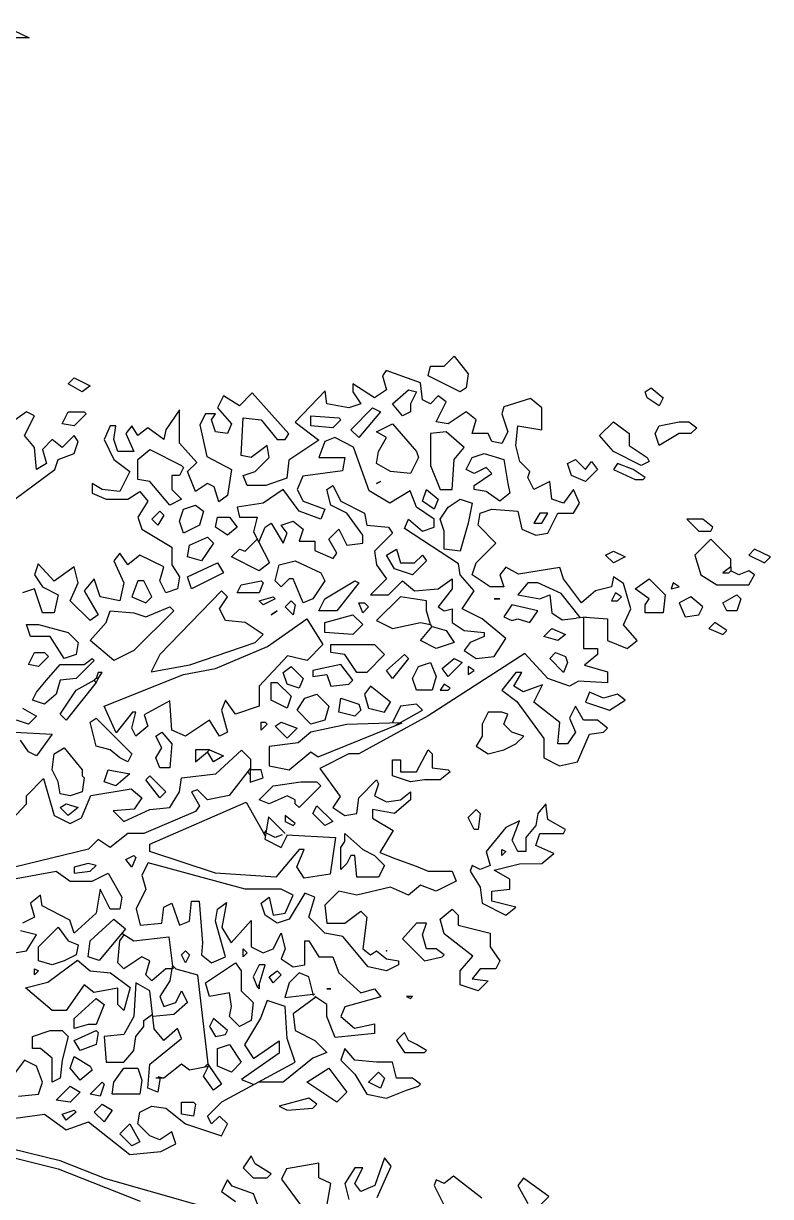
# Model space of a CAD drawing. Header units: metres. Extents: x -3.8 to 7.9, y -0.6 to 14.
# Drawn here: x 6.339 to 7.86, y 9.556 to 11.944 of the extents above; entities that cross this region are included whole.
import ezdxf

# ---------------------------------------------------------------- set-up
doc = ezdxf.new("R2010")
doc.units = ezdxf.units.M
doc.layers.add('ceco.net 88 green shadow', color=102, linetype='Continuous')
doc.layers.add('ceco.net 88 pair trees', color=7, linetype='Continuous')

msp = doc.modelspace()

# ---------------------------------------------------------------- linework, layer by layer
at = {"layer": 'ceco.net 88 green shadow', "linetype": 'Continuous'}
for p, q in [((7.1954, 11.2471), (7.2157, 11.2673)), ((7.2157, 11.2673), (7.244, 11.2309)), ((7.163, 11.2268), (7.1671, 11.2471)), ((7.1954, 11.2106), (7.163, 11.2268)), ((7.1671, 11.2471), (7.1792, 11.2471)), ((7.1792, 11.2471), (7.1954, 11.2471)), ((7.244, 11.2309), (7.24, 11.2025)), ((6.43, 11.2106), (6.4421, 11.2228)), ((6.4583, 11.1944), (6.43, 11.2106)), ((6.4421, 11.2228), (6.4745, 11.2066)), ((6.4745, 11.2066), (6.4583, 11.1944)), ((7.2278, 11.1944), (7.1954, 11.2106)), ((7.24, 11.2025), (7.2278, 11.1944)), ((7.6045, 11.1944), (7.6166, 11.2025)), ((7.6166, 11.2025), (7.6409, 11.1823)), ((7.0901, 11.1701), (7.1225, 11.1985)), ((7.1225, 11.1985), (7.1387, 11.1944)), ((7.1387, 11.1944), (7.1266, 11.1701)), ((7.6085, 11.1823), (7.6045, 11.1944)), ((7.6328, 11.1661), (7.6085, 11.1823)), ((7.6409, 11.1823), (7.6328, 11.1661)), ((6.4178, 11.1296), (6.43, 11.1539)), ((6.43, 11.1539), (6.4624, 11.1539)), ((6.4624, 11.1539), (6.4664, 11.1499)), ((7.0051, 11.1175), (7.0496, 11.162)), ((7.0658, 11.1539), (7.0213, 11.1013)), ((7.0496, 11.162), (7.0658, 11.1539)), ((7.1104, 11.1458), (7.0901, 11.1701)), ((7.1266, 11.1539), (7.1104, 11.1458)), ((7.1266, 11.1701), (7.1266, 11.1539)), ((6.4421, 11.1256), (6.4178, 11.1296)), ((6.4664, 11.1499), (6.4421, 11.1256)), ((6.9241, 11.1256), (6.9241, 11.1458)), ((6.9241, 11.1458), (6.9808, 11.1418)), ((6.9848, 11.1377), (6.9686, 11.1215)), ((6.9808, 11.1418), (6.9848, 11.1377)), ((7.0577, 11.1134), (7.0901, 11.1296)), ((7.0901, 11.1296), (7.1387, 11.0729)), ((7.5113, 11.1053), (7.5397, 11.1337)), ((7.5397, 11.1337), (7.5721, 11.1094)), ((7.6328, 11.1256), (7.6733, 11.1337)), ((7.6733, 11.1337), (7.6936, 11.1337)), ((7.6936, 11.1337), (7.7098, 11.1215)), ((6.9686, 11.1215), (6.9241, 11.1256)), ((7.0213, 11.1013), (7.0051, 11.1175)), ((7.078, 11.1013), (7.0577, 11.1134)), ((7.1995, 11.1134), (7.1671, 11.1094)), ((7.1671, 11.1094), (7.1671, 11.0891)), ((7.2359, 11.081), (7.1995, 11.1134)), ((7.5397, 11.0729), (7.5113, 11.1053)), ((7.5721, 11.1094), (7.5721, 11.0851)), ((7.6247, 11.1094), (7.6328, 11.1256)), ((7.6328, 11.0851), (7.6247, 11.1094)), ((7.6733, 11.1094), (7.6328, 11.0851)), ((7.6976, 11.1094), (7.6733, 11.1094)), ((7.7098, 11.1215), (7.6976, 11.1094)), ((7.0618, 11.0729), (7.078, 11.1013)), ((7.1671, 11.0891), (7.1671, 11.0729)), ((7.5721, 11.0851), (7.6085, 11.0608)), ((6.5717, 11.0567), (6.596, 11.077)), ((6.596, 11.077), (6.6608, 11.0446)), ((7.0577, 11.0486), (7.0618, 11.0729)), ((7.1428, 11.0608), (7.1266, 11.0284)), ((7.1387, 11.0729), (7.1428, 11.0608)), ((7.1671, 11.0729), (7.1671, 11.0446)), ((7.2157, 11.0567), (7.2359, 11.081)), ((7.24, 11.0365), (7.2521, 11.0608)), ((7.2521, 11.0608), (7.2764, 11.0689)), ((7.2764, 11.0689), (7.3169, 11.0567)), ((7.5964, 11.0446), (7.5397, 11.0729)), ((7.6085, 11.0608), (7.6126, 11.0527)), ((6.5717, 11.0162), (6.5717, 11.0567)), ((6.6649, 11.0405), (6.6568, 11.0243)), ((6.6608, 11.0446), (6.6649, 11.0405)), ((7.0861, 11.0324), (7.0577, 11.0486)), ((7.1671, 11.0446), (7.1873, 10.996)), ((7.2116, 10.996), (7.2157, 11.0567)), ((7.2562, 11.0284), (7.24, 11.0365)), ((7.2805, 11.0405), (7.2562, 11.0284)), ((7.2926, 11.0284), (7.2805, 11.0405)), ((7.3169, 11.0567), (7.325, 11.0081)), ((7.4465, 11.0486), (7.4627, 11.0567)), ((7.4546, 11.0243), (7.4465, 11.0486)), ((7.4627, 11.0567), (7.483, 11.0365)), ((7.483, 11.0365), (7.4951, 11.0527)), ((7.5073, 11.0365), (7.483, 11.0122)), ((7.4951, 11.0527), (7.5073, 11.0365)), ((7.5478, 11.0486), (7.5397, 11.0365)), ((7.5397, 11.0365), (7.5842, 11.0162)), ((7.5802, 11.0365), (7.5478, 11.0486)), ((7.6045, 11.0203), (7.5802, 11.0365)), ((7.6126, 11.0527), (7.5964, 11.0446)), ((6.596, 11.0122), (6.5717, 11.0162)), ((6.6365, 10.9636), (6.596, 11.0122)), ((6.6568, 11.0243), (6.6406, 11.0243)), ((6.6406, 11.0243), (6.6406, 10.996)), ((7.0658, 11.0122), (7.0577, 11.0081)), ((7.0577, 11.0081), (7.0658, 11.0122)), ((7.1266, 11.0284), (7.0861, 11.0324)), ((7.2562, 11.0041), (7.2926, 11.0284)), ((7.483, 11.0122), (7.4546, 11.0243)), ((7.5842, 11.0162), (7.6004, 11.0162)), ((7.6004, 11.0162), (7.6045, 11.0203)), ((6.6406, 10.996), (6.6608, 10.9757)), ((7.1509, 10.9717), (7.159, 10.996)), ((7.159, 10.996), (7.1833, 10.9757)), ((7.1873, 10.996), (7.2116, 10.996)), ((7.2562, 10.996), (7.2562, 11.0041)), ((7.2805, 10.9919), (7.2562, 10.996)), ((7.3088, 10.9717), (7.2805, 10.9919)), ((7.3291, 10.9879), (7.3088, 10.9717)), ((7.325, 11.0081), (7.3291, 10.9879)), ((6.6608, 10.9757), (6.6365, 10.9636)), ((6.6649, 10.9555), (6.6892, 10.9636)), ((6.6892, 10.9636), (6.7054, 10.9514)), ((7.1752, 10.9555), (7.1509, 10.9717)), ((7.1833, 10.9757), (7.1752, 10.9555)), ((7.2035, 10.9595), (7.2278, 10.9757)), ((7.2278, 10.9757), (7.2521, 10.9676)), ((7.2521, 10.9676), (7.244, 10.9271)), ((6.6001, 10.9352), (6.6163, 10.9514)), ((6.6244, 10.9433), (6.6122, 10.9231)), ((6.6163, 10.9514), (6.6244, 10.9433)), ((6.6568, 10.9312), (6.6649, 10.9555)), ((6.7054, 10.9514), (6.6973, 10.9231)), ((6.7297, 10.919), (6.7337, 10.9393)), ((6.7337, 10.9393), (6.758, 10.9393)), ((6.758, 10.9393), (6.7742, 10.919)), ((7.1873, 10.9352), (7.2035, 10.9595)), ((7.3898, 10.9474), (7.3777, 10.9271)), ((7.406, 10.9474), (7.3898, 10.9474)), ((7.3939, 10.9271), (7.406, 10.9474)), ((6.6122, 10.9231), (6.6001, 10.9352)), ((6.6649, 10.9069), (6.6568, 10.9312)), ((6.6973, 10.9231), (6.6649, 10.9069)), ((6.754, 10.9028), (6.7297, 10.919)), ((6.7742, 10.919), (6.754, 10.9028)), ((7.1954, 10.9109), (7.1873, 10.9352)), ((7.244, 10.9271), (7.2278, 10.8704)), ((7.3777, 10.9271), (7.3939, 10.9271)), ((7.7219, 10.9352), (7.6895, 10.9352)), ((7.6895, 10.9352), (7.7138, 10.9109)), ((7.7422, 10.919), (7.7219, 10.9352)), ((7.7381, 10.9109), (7.7422, 10.919)), ((6.677, 10.8826), (6.7135, 10.8988)), ((6.7135, 10.8988), (6.7256, 10.8866)), ((7.1954, 10.8745), (7.1954, 10.9109)), ((7.7381, 10.8947), (7.7057, 10.8623)), ((7.7138, 10.9109), (7.7381, 10.9109)), ((7.7786, 10.8542), (7.7381, 10.8947)), ((6.673, 10.8583), (6.677, 10.8826)), ((6.7256, 10.8866), (6.7013, 10.8502)), ((7.078, 10.8623), (7.0982, 10.8745)), ((7.0982, 10.8745), (7.1063, 10.8461)), ((7.2278, 10.8704), (7.1954, 10.8745)), ((7.5235, 10.8623), (7.5397, 10.8704)), ((7.5397, 10.8704), (7.564, 10.8583)), ((7.8272, 10.8745), (7.8151, 10.8623)), ((7.8596, 10.8583), (7.8272, 10.8745)), ((6.7013, 10.8502), (6.673, 10.8583)), ((6.673, 10.8178), (6.7337, 10.8461)), ((6.7337, 10.8461), (6.7459, 10.8259)), ((6.8593, 10.8421), (6.8917, 10.8502)), ((6.8917, 10.8502), (6.9443, 10.8259)), ((7.0942, 10.834), (7.078, 10.8623)), ((7.1063, 10.8461), (7.1347, 10.8461)), ((7.159, 10.8502), (7.1306, 10.8218)), ((7.1347, 10.8461), (7.1509, 10.8623)), ((7.1509, 10.8623), (7.159, 10.8502)), ((7.5397, 10.8461), (7.5235, 10.8623)), ((7.564, 10.8583), (7.5397, 10.8461)), ((7.7057, 10.8623), (7.7179, 10.8218)), ((7.7786, 10.838), (7.7786, 10.8542)), ((7.8151, 10.8623), (7.8475, 10.8461)), ((7.8475, 10.8461), (7.8596, 10.8583)), ((6.7459, 10.8259), (6.7297, 10.8178)), ((6.8512, 10.8097), (6.8593, 10.8421)), ((6.9443, 10.8259), (6.9524, 10.8097)), ((7.1306, 10.8218), (7.0942, 10.834)), ((7.7179, 10.8218), (7.7503, 10.8016)), ((7.7786, 10.838), (7.7624, 10.8259)), ((7.7624, 10.8259), (7.7746, 10.8259)), ((7.7746, 10.8259), (7.7786, 10.8299)), ((7.7786, 10.838), (7.7786, 10.8299)), ((7.7948, 10.8218), (7.7786, 10.8299)), ((7.8151, 10.8299), (7.7948, 10.8218)), ((7.8272, 10.8218), (7.8151, 10.8299)), ((7.8151, 10.8016), (7.8272, 10.8218)), ((6.5717, 10.8097), (6.5596, 10.7773)), ((6.5839, 10.8097), (6.5717, 10.8097)), ((6.6001, 10.7773), (6.5839, 10.8097)), ((6.6811, 10.7935), (6.673, 10.8178)), ((6.7297, 10.8178), (6.6811, 10.7935)), ((6.7742, 10.7854), (6.7823, 10.8016)), ((6.7823, 10.8016), (6.8228, 10.8097)), ((6.8269, 10.8056), (6.8188, 10.7854)), ((6.8228, 10.8097), (6.8269, 10.8056)), ((6.8633, 10.7975), (6.8512, 10.8097)), ((6.8795, 10.8137), (6.8633, 10.7975)), ((6.8876, 10.8137), (6.8795, 10.8137)), ((6.9079, 10.7651), (6.8876, 10.8137)), ((6.9524, 10.8097), (6.9281, 10.7732)), ((6.9524, 10.7732), (7.0132, 10.8097)), ((7.0213, 10.8056), (6.9767, 10.7489)), ((7.0132, 10.8097), (7.0213, 10.8056)), ((7.5842, 10.7935), (7.6126, 10.8137)), ((7.6126, 10.8137), (7.645, 10.7813)), ((7.6612, 10.8056), (7.6571, 10.7935)), ((7.6571, 10.7935), (7.6733, 10.7975)), ((7.6733, 10.7975), (7.6612, 10.8056)), ((7.7503, 10.8016), (7.7705, 10.8016)), ((7.7705, 10.8016), (7.7948, 10.8016)), ((7.7948, 10.8016), (7.8151, 10.8016)), ((6.5596, 10.7773), (6.5879, 10.7651)), ((6.5879, 10.7651), (6.6001, 10.7773)), ((6.8188, 10.7854), (6.7742, 10.7854)), ((6.8188, 10.7692), (6.8471, 10.7773)), ((6.8512, 10.7732), (6.8269, 10.7611)), ((6.8471, 10.7773), (6.8512, 10.7732)), ((6.9281, 10.7732), (6.9079, 10.7651)), ((6.9403, 10.7489), (6.9524, 10.7732)), ((7.1063, 10.7773), (7.0577, 10.7287)), ((7.159, 10.7692), (7.1063, 10.7773)), ((7.3088, 10.7732), (7.2967, 10.7732)), ((7.2967, 10.7732), (7.3088, 10.7732)), ((7.5437, 10.7854), (7.5356, 10.7692)), ((7.5559, 10.7773), (7.5437, 10.7854)), ((7.5478, 10.7692), (7.5559, 10.7773)), ((7.6126, 10.7732), (7.5842, 10.7935)), ((7.6045, 10.7611), (7.6126, 10.7732)), ((7.645, 10.7813), (7.6409, 10.7449)), ((7.6976, 10.7773), (7.6733, 10.7651)), ((7.7219, 10.757), (7.6976, 10.7773)), ((7.7624, 10.7651), (7.7908, 10.7813)), ((7.7908, 10.7813), (7.7989, 10.7732)), ((7.7989, 10.7732), (7.7908, 10.7489)), ((6.5069, 10.7246), (6.515, 10.7489)), ((6.515, 10.7489), (6.5636, 10.7449)), ((6.6446, 10.7489), (6.5636, 10.6679)), ((6.5879, 10.7368), (6.6365, 10.757)), ((6.6365, 10.757), (6.6446, 10.7489)), ((6.8269, 10.7611), (6.8188, 10.7692)), ((6.8552, 10.7489), (6.8431, 10.7408)), ((6.8431, 10.7408), (6.8552, 10.7489)), ((6.8714, 10.757), (6.8836, 10.7692)), ((6.8876, 10.7408), (6.8714, 10.757)), ((6.8836, 10.7692), (6.8917, 10.7611)), ((6.8917, 10.7611), (6.8876, 10.7408)), ((6.9767, 10.7489), (6.9403, 10.7489)), ((7.0294, 10.7449), (7.0213, 10.7651)), ((7.0213, 10.7651), (7.0334, 10.7651)), ((7.0415, 10.757), (7.0294, 10.7449)), ((7.0334, 10.7651), (7.0415, 10.757)), ((7.159, 10.7489), (7.159, 10.7692)), ((7.1671, 10.7206), (7.159, 10.7489)), ((7.3331, 10.7611), (7.3169, 10.7368)), ((7.3858, 10.7489), (7.3331, 10.7611)), ((7.3696, 10.7246), (7.3858, 10.7489)), ((7.5356, 10.7692), (7.5478, 10.7692)), ((7.6045, 10.7449), (7.6045, 10.7611)), ((7.6733, 10.7651), (7.6855, 10.7368)), ((7.7138, 10.7408), (7.7219, 10.757)), ((7.7705, 10.7489), (7.7624, 10.7651)), ((7.7908, 10.7489), (7.7705, 10.7489)), ((6.4745, 10.6882), (6.5069, 10.7246)), ((6.5636, 10.7449), (6.5879, 10.7368)), ((6.9524, 10.7246), (7.0091, 10.7408)), ((6.9524, 10.7044), (6.9524, 10.7246)), ((7.0091, 10.7408), (7.0294, 10.7206)), ((7.0577, 10.7287), (7.0901, 10.7125)), ((7.0901, 10.7125), (7.1468, 10.7246)), ((7.1468, 10.7246), (7.1671, 10.7206)), ((7.3169, 10.7368), (7.3331, 10.7287)), ((7.3331, 10.7287), (7.3453, 10.7327)), ((7.3453, 10.7327), (7.3696, 10.7246)), ((7.6409, 10.7449), (7.6045, 10.7449)), ((7.6855, 10.7368), (7.7138, 10.7408)), ((7.7462, 10.7246), (7.7341, 10.7125)), ((7.7705, 10.7084), (7.7462, 10.7246)), ((6.353, 10.6963), (6.3449, 10.7206)), ((6.3449, 10.7206), (6.3692, 10.7206)), ((6.3692, 10.7206), (6.43, 10.7044)), ((6.43, 10.7044), (6.4502, 10.6841)), ((7.0091, 10.7003), (6.9524, 10.7044)), ((7.0294, 10.7206), (7.0091, 10.7003)), ((7.1468, 10.6882), (7.1711, 10.7165)), ((7.1711, 10.7165), (7.1671, 10.7206)), ((7.1711, 10.7165), (7.1995, 10.7084)), ((7.1995, 10.7084), (7.2157, 10.6841)), ((7.3979, 10.6963), (7.4141, 10.7125)), ((7.4141, 10.7125), (7.4425, 10.7003)), ((7.4425, 10.7003), (7.4263, 10.6882)), ((7.7341, 10.7125), (7.7624, 10.7003)), ((7.7624, 10.7003), (7.7705, 10.7084)), ((6.3935, 10.6963), (6.353, 10.6963)), ((6.4219, 10.6517), (6.3935, 10.6963)), ((6.4502, 10.6841), (6.4462, 10.6598)), ((6.5231, 10.6477), (6.4745, 10.6882)), ((6.9646, 10.6639), (6.9646, 10.6801)), ((6.9646, 10.6801), (7.0253, 10.6801)), ((7.0253, 10.6801), (7.0375, 10.6801)), ((7.0375, 10.6801), (7.0537, 10.6801)), ((7.0537, 10.6801), (7.0739, 10.6598)), ((7.1792, 10.672), (7.1468, 10.6882)), ((7.2157, 10.6841), (7.1792, 10.672)), ((7.4263, 10.6882), (7.3979, 10.6963)), ((6.349, 10.6396), (6.3611, 10.6639)), ((6.3611, 10.6639), (6.3814, 10.6639)), ((6.3895, 10.6558), (6.3692, 10.6355)), ((6.3814, 10.6639), (6.3895, 10.6558)), ((6.4462, 10.6598), (6.4219, 10.6517)), ((6.4624, 10.6396), (6.4786, 10.6517)), ((6.4786, 10.6517), (6.4826, 10.6477)), ((6.5636, 10.6679), (6.5231, 10.6477)), ((6.9929, 10.6598), (6.9646, 10.6639)), ((7.0172, 10.6234), (6.9929, 10.6598)), ((7.0739, 10.6598), (7.0375, 10.6234)), ((7.078, 10.6274), (7.1144, 10.6598)), ((7.1225, 10.6517), (7.0901, 10.6112)), ((7.1144, 10.6598), (7.1225, 10.6517)), ((7.1914, 10.6315), (7.2157, 10.6517)), ((7.2157, 10.6517), (7.2319, 10.6436)), ((7.4101, 10.6517), (7.4222, 10.6639)), ((7.4384, 10.6234), (7.4101, 10.6517)), ((7.4222, 10.6639), (7.4425, 10.6558)), ((7.4425, 10.6558), (7.4465, 10.6436)), ((6.3692, 10.6355), (6.349, 10.6396)), ((6.3854, 10.6072), (6.4138, 10.6396)), ((6.4138, 10.6396), (6.4624, 10.6396)), ((6.4826, 10.6477), (6.4462, 10.6112)), ((6.8674, 10.6234), (6.8836, 10.6355)), ((6.8836, 10.6355), (6.9079, 10.6112)), ((6.9848, 10.6396), (6.9281, 10.6274)), ((7.0091, 10.6072), (6.9848, 10.6396)), ((7.1306, 10.6112), (7.1428, 10.6355)), ((7.1428, 10.6355), (7.1671, 10.6436)), ((7.1671, 10.6436), (7.1792, 10.6153)), ((7.2035, 10.6153), (7.1914, 10.6315)), ((7.2319, 10.6436), (7.2035, 10.6153)), ((7.2562, 10.6274), (7.244, 10.6355)), ((7.244, 10.6355), (7.244, 10.6193)), ((7.4465, 10.6436), (7.4384, 10.6234)), ((6.3652, 10.5829), (6.3854, 10.6072)), ((6.4138, 10.6072), (6.4057, 10.5788)), ((6.4462, 10.6112), (6.4138, 10.6072)), ((6.4462, 10.5869), (6.4826, 10.6072)), ((6.4867, 10.6112), (6.4826, 10.6072)), ((6.4867, 10.6031), (6.4826, 10.6072)), ((6.4907, 10.6234), (6.4867, 10.6112)), ((6.4907, 10.6112), (6.4867, 10.6031)), ((6.4907, 10.6112), (6.4867, 10.6112)), ((6.4907, 10.6112), (6.4988, 10.6234)), ((6.4988, 10.6234), (6.4907, 10.6234)), ((6.8755, 10.5991), (6.8674, 10.6234)), ((6.9079, 10.6112), (6.8998, 10.591)), ((6.9281, 10.6274), (6.9281, 10.6153)), ((6.9281, 10.6153), (6.9565, 10.6193)), ((6.9565, 10.6193), (6.9646, 10.595)), ((7.001, 10.5991), (7.0091, 10.6072)), ((7.0375, 10.6234), (7.0172, 10.6234)), ((7.0901, 10.6112), (7.078, 10.6274)), ((7.1387, 10.5869), (7.1306, 10.6112)), ((7.1792, 10.6153), (7.1711, 10.5869)), ((7.244, 10.6193), (7.2562, 10.6274)), ((6.3571, 10.5667), (6.3652, 10.5829)), ((6.4138, 10.5383), (6.4462, 10.5869)), ((6.4867, 10.6031), (6.4259, 10.5262)), ((6.8431, 10.5667), (6.8431, 10.6031)), ((6.8431, 10.6031), (6.8552, 10.6031)), ((6.8552, 10.6031), (6.8836, 10.5748)), ((6.8998, 10.591), (6.8755, 10.5991)), ((6.9646, 10.595), (7.001, 10.5991)), ((7.0456, 10.595), (7.0334, 10.5788)), ((7.0861, 10.5626), (7.0456, 10.595)), ((7.1711, 10.5869), (7.1387, 10.5869)), ((7.1954, 10.5991), (7.1873, 10.5869)), ((7.1873, 10.5869), (7.2035, 10.5869)), ((7.2076, 10.591), (7.1954, 10.5991)), ((7.2035, 10.5869), (7.2076, 10.591)), ((7.4911, 10.5829), (7.483, 10.5626)), ((7.5194, 10.5707), (7.4911, 10.5829)), ((6.3814, 10.5586), (6.3571, 10.5667)), ((6.4057, 10.5788), (6.3814, 10.5586)), ((6.8755, 10.5505), (6.8431, 10.5667)), ((6.8836, 10.5748), (6.8755, 10.5505)), ((6.8957, 10.5464), (6.9119, 10.5707)), ((6.9119, 10.5707), (6.9362, 10.5788)), ((6.9362, 10.5788), (6.9605, 10.5545)), ((6.9808, 10.5424), (6.9848, 10.5707)), ((6.9848, 10.5707), (7.0213, 10.5586)), ((7.0213, 10.5586), (7.0253, 10.5464)), ((7.0334, 10.5788), (7.0415, 10.5505)), ((7.0739, 10.5424), (7.0861, 10.5626)), ((7.483, 10.5626), (7.5316, 10.5464)), ((7.5478, 10.5788), (7.5194, 10.5707)), ((7.5316, 10.5464), (7.564, 10.5667)), ((7.564, 10.5667), (7.5478, 10.5788)), ((6.3368, 10.5505), (6.3652, 10.5343)), ((6.3652, 10.5343), (6.349, 10.5181)), ((6.4259, 10.5262), (6.4138, 10.5383)), ((6.9241, 10.5181), (6.8957, 10.5464)), ((6.9605, 10.5545), (6.9524, 10.5262)), ((7.0132, 10.5343), (6.9808, 10.5424)), ((7.0253, 10.5464), (7.0132, 10.5343)), ((7.0415, 10.5505), (7.0739, 10.5424)), ((7.2845, 10.5424), (7.2724, 10.5181)), ((7.3129, 10.5424), (7.2845, 10.5424)), ((7.325, 10.5383), (7.3129, 10.5424)), ((7.3169, 10.5181), (7.325, 10.5383)), ((6.349, 10.5181), (6.3247, 10.5262)), ((6.4745, 10.5221), (6.4867, 10.5302)), ((6.4867, 10.4735), (6.4745, 10.5221)), ((6.4867, 10.5302), (6.5596, 10.4573)), ((6.8228, 10.5059), (6.8228, 10.5221)), ((6.8228, 10.5221), (6.8309, 10.5221)), ((6.835, 10.5181), (6.8228, 10.5059)), ((6.8309, 10.5221), (6.835, 10.5181)), ((6.8512, 10.514), (6.8633, 10.5221)), ((6.8755, 10.4897), (6.8512, 10.514)), ((6.8633, 10.5221), (6.8957, 10.51)), ((6.8957, 10.51), (6.8755, 10.4897)), ((6.9524, 10.5262), (6.9241, 10.5181)), ((7.2724, 10.5181), (7.2724, 10.4938)), ((7.3331, 10.5019), (7.3169, 10.5181)), ((6.3206, 10.5019), (6.3976, 10.4978)), ((6.349, 10.4614), (6.3328, 10.4857)), ((6.3976, 10.4978), (6.3652, 10.4533)), ((6.6082, 10.4938), (6.6203, 10.5019)), ((6.6203, 10.4695), (6.6082, 10.4938)), ((6.6203, 10.5019), (6.6406, 10.4776)), ((7.2724, 10.4938), (7.2602, 10.4735)), ((7.3574, 10.4938), (7.3331, 10.5019)), ((7.3412, 10.4776), (7.3574, 10.4938)), ((6.3652, 10.4533), (6.349, 10.4614)), ((6.4016, 10.4573), (6.4219, 10.4695)), ((6.4219, 10.4695), (6.4583, 10.4249)), ((6.515, 10.4654), (6.4867, 10.4735)), ((6.5353, 10.4492), (6.515, 10.4654)), ((6.6082, 10.4492), (6.6203, 10.4695)), ((6.6406, 10.4776), (6.6365, 10.429)), ((6.7175, 10.4654), (6.6892, 10.4654)), ((6.6892, 10.4654), (6.6892, 10.4411)), ((6.6892, 10.4411), (6.7135, 10.4614)), ((6.7175, 10.4654), (6.7135, 10.4614)), ((6.7256, 10.4411), (6.7135, 10.4614)), ((6.7175, 10.4654), (6.7459, 10.4533)), ((7.1387, 10.4209), (7.163, 10.4654)), ((7.163, 10.4654), (7.1711, 10.4573)), ((7.2602, 10.4735), (7.2845, 10.4573)), ((7.2845, 10.4573), (7.3169, 10.4654)), ((7.3169, 10.4654), (7.3412, 10.4776)), ((6.3976, 10.4249), (6.4016, 10.4573)), ((6.5515, 10.4411), (6.5353, 10.4492)), ((6.5596, 10.4573), (6.5515, 10.4411)), ((6.6163, 10.429), (6.6082, 10.4492)), ((6.7459, 10.4533), (6.7256, 10.4411)), ((7.0901, 10.4128), (7.0901, 10.4452)), ((7.0901, 10.4452), (7.1063, 10.4452)), ((7.1063, 10.4452), (7.1063, 10.4209)), ((7.1711, 10.4573), (7.1711, 10.429)), ((6.4097, 10.4006), (6.3976, 10.4249)), ((6.4583, 10.4249), (6.4583, 10.4128)), ((6.4583, 10.4128), (6.4624, 10.4087)), ((6.5029, 10.4006), (6.511, 10.4249)), ((6.511, 10.4249), (6.5555, 10.4168)), ((6.5555, 10.4168), (6.5272, 10.3925)), ((6.5879, 10.4047), (6.596, 10.4128)), ((6.596, 10.4128), (6.6284, 10.3804)), ((6.6365, 10.429), (6.6163, 10.429)), ((7.1266, 10.4006), (7.0901, 10.4128)), ((7.1063, 10.4209), (7.1387, 10.4209)), ((7.1711, 10.429), (7.2035, 10.4249)), ((7.2076, 10.4209), (7.1873, 10.4047)), ((7.2035, 10.4249), (7.2076, 10.4209)), ((6.4138, 10.3763), (6.4097, 10.4006)), ((6.4624, 10.4087), (6.4583, 10.3804)), ((6.5272, 10.3925), (6.5029, 10.4006)), ((6.6163, 10.3682), (6.5879, 10.4047)), ((6.8188, 10.3642), (6.8471, 10.3925)), ((6.8471, 10.3925), (6.9038, 10.4006)), ((6.9443, 10.3925), (6.8998, 10.348)), ((6.9038, 10.4006), (6.9362, 10.4006)), ((6.9362, 10.4006), (6.9443, 10.3925)), ((7.1549, 10.4047), (7.1266, 10.4006)), ((7.1873, 10.4047), (7.1549, 10.4047)), ((6.434, 10.3723), (6.4138, 10.3763)), ((6.4583, 10.3804), (6.434, 10.3723)), ((6.6284, 10.3804), (6.6163, 10.3682)), ((6.8755, 10.3723), (6.839, 10.3561)), ((6.8917, 10.3642), (6.8755, 10.3723)), ((6.4138, 10.348), (6.4259, 10.3561)), ((6.43, 10.3318), (6.4138, 10.348)), ((6.4259, 10.3561), (6.4502, 10.348)), ((6.4502, 10.348), (6.43, 10.3318)), ((6.839, 10.3561), (6.8188, 10.3642)), ((6.8917, 10.3561), (6.8917, 10.3642)), ((6.8998, 10.348), (6.8917, 10.3561)), ((6.9281, 10.3358), (6.9362, 10.352)), ((6.9362, 10.352), (6.9686, 10.3196)), ((7.244, 10.3277), (7.2602, 10.3439)), ((7.2602, 10.3439), (7.2683, 10.3358)), ((6.8917, 10.3156), (6.8714, 10.3318)), ((6.8714, 10.3318), (6.8714, 10.3196)), ((6.8714, 10.3196), (6.8876, 10.3115)), ((6.9524, 10.3115), (6.9281, 10.3358)), ((6.9686, 10.3196), (6.9524, 10.3115)), ((7.2562, 10.3034), (7.244, 10.3277)), ((7.2683, 10.3358), (7.2643, 10.3034)), ((6.8876, 10.3115), (6.8917, 10.3156)), ((6.9929, 10.2791), (6.9929, 10.2953)), ((6.9929, 10.2953), (7.0294, 10.2629)), ((7.2643, 10.3034), (7.2562, 10.3034)), ((6.9848, 10.267), (6.9929, 10.2791)), ((6.5474, 10.2427), (6.5636, 10.2508)), ((6.5677, 10.2467), (6.5596, 10.2265)), ((6.5636, 10.2508), (6.5677, 10.2467)), ((6.9848, 10.2224), (6.9848, 10.267)), ((7.0051, 10.2508), (6.997, 10.2346)), ((7.0132, 10.2508), (7.0051, 10.2508)), ((7.0172, 10.2062), (7.0132, 10.2508)), ((7.0294, 10.2629), (7.0537, 10.2508)), ((7.0537, 10.2508), (7.0739, 10.2305)), ((7.3129, 10.2508), (7.3129, 10.2629)), ((7.3129, 10.2629), (7.321, 10.2589)), ((7.321, 10.2589), (7.3129, 10.2508)), ((6.4705, 10.2346), (6.4421, 10.2265)), ((6.4421, 10.2265), (6.4421, 10.2143)), ((6.4867, 10.2305), (6.4705, 10.2346)), ((6.4745, 10.2184), (6.4867, 10.2305)), ((6.5596, 10.2265), (6.5474, 10.2427)), ((6.997, 10.2346), (6.9848, 10.2224)), ((7.0739, 10.2305), (7.0618, 10.2062)), ((6.4421, 10.2143), (6.4745, 10.2184)), ((7.0618, 10.2062), (7.0172, 10.2062)), ((6.3692, 10.0645), (6.4097, 10.105)), ((6.4097, 10.105), (6.43, 10.0766)), ((7.1387, 10.1131), (7.1104, 10.0807)), ((7.159, 10.1131), (7.1387, 10.1131)), ((7.1509, 10.0888), (7.159, 10.1131)), ((6.3652, 10.0888), (6.3328, 10.0969)), ((6.3449, 10.0564), (6.3652, 10.0888)), ((7.1104, 10.0807), (7.1549, 10.0361)), ((7.159, 10.0604), (7.1509, 10.0888)), ((6.3206, 10.0523), (6.3449, 10.0564)), ((6.3692, 10.0361), (6.3692, 10.0645)), ((6.43, 10.0766), (6.4502, 10.0685)), ((6.4502, 10.0685), (6.4462, 10.0483)), ((6.6608, 10.0483), (6.6689, 10.0564)), ((6.6689, 10.0564), (6.677, 10.0483)), ((6.7864, 10.0442), (6.7864, 10.0604)), ((6.7864, 10.0604), (6.7945, 10.0523)), ((7.1792, 10.0604), (7.159, 10.0604)), ((7.1954, 10.0483), (7.1792, 10.0604)), ((6.3976, 10.028), (6.3692, 10.0361)), ((6.4219, 10.0361), (6.3976, 10.028)), ((6.4462, 10.0483), (6.4219, 10.0361)), ((6.6689, 10.0321), (6.6608, 10.0483)), ((6.677, 10.0483), (6.6689, 10.0321)), ((6.7094, 9.9916), (6.7702, 10.0321)), ((6.7702, 10.0321), (6.7823, 10.0159)), ((6.7945, 10.0523), (6.7864, 10.0442)), ((7.1549, 10.0361), (7.1914, 10.0442)), ((7.1914, 10.0442), (7.1954, 10.0483)), ((6.3611, 10.0078), (6.3611, 10.0199)), ((6.3611, 10.0199), (6.3692, 10.0159)), ((6.3692, 10.0159), (6.3611, 10.0078)), ((6.7823, 10.0159), (6.7823, 9.9754)), ((6.8188, 10.028), (6.8066, 10.0037)), ((6.8188, 9.9875), (6.8309, 10.028)), ((6.8309, 10.028), (6.8188, 10.028)), ((6.839, 10.0037), (6.8552, 10.0159)), ((6.8633, 10.0078), (6.8471, 9.9916)), ((6.8552, 10.0159), (6.8633, 10.0078)), ((6.7175, 9.9632), (6.7094, 9.9916)), ((6.8066, 10.0037), (6.8147, 9.9835)), ((6.8188, 9.9875), (6.8147, 9.9835)), ((6.8188, 9.9794), (6.8147, 9.9835)), ((6.8188, 9.9875), (6.8188, 9.9794)), ((6.8471, 9.9916), (6.839, 10.0037)), ((6.4421, 9.9187), (6.4867, 9.9592)), ((6.4867, 9.9592), (6.5029, 9.947)), ((6.758, 9.9713), (6.7175, 9.9632)), ((6.7621, 9.943), (6.758, 9.9713)), ((6.7823, 9.9754), (6.8066, 9.9511)), ((6.9646, 9.9794), (6.9565, 9.9794)), ((6.9565, 9.9794), (6.9646, 9.9794)), ((7.1306, 9.9632), (7.1185, 9.9632)), ((7.1185, 9.9632), (7.1266, 9.9592)), ((7.1266, 9.9592), (7.1306, 9.9632)), ((6.5029, 9.947), (6.4867, 9.9065)), ((6.758, 9.9227), (6.7621, 9.943)), ((6.8066, 9.9511), (6.8026, 9.9146)), ((6.4421, 9.8984), (6.4421, 9.9187)), ((6.7256, 9.9187), (6.7175, 9.9025)), ((6.754, 9.8944), (6.7256, 9.9187)), ((6.7783, 9.9025), (6.758, 9.9227)), ((6.8026, 9.9146), (6.7783, 9.9025)), ((6.3571, 9.8822), (6.3935, 9.8944)), ((6.3935, 9.8944), (6.4178, 9.8944)), ((6.4178, 9.8944), (6.43, 9.8822)), ((6.4705, 9.9065), (6.4421, 9.8984)), ((6.4421, 9.8741), (6.4867, 9.8944)), ((6.4867, 9.9065), (6.4705, 9.9065)), ((6.4867, 9.8944), (6.4907, 9.8903)), ((6.4907, 9.8903), (6.4867, 9.866)), ((6.7175, 9.9025), (6.7297, 9.8822)), ((6.7499, 9.8863), (6.754, 9.8944)), ((7.1144, 9.8903), (7.0982, 9.8741)), ((7.1225, 9.8741), (7.1144, 9.8903)), ((6.3571, 9.8579), (6.3571, 9.8822)), ((6.43, 9.8822), (6.4178, 9.8336)), ((6.4543, 9.8539), (6.4421, 9.8741)), ((6.4867, 9.866), (6.4543, 9.8539)), ((6.7297, 9.8822), (6.7499, 9.8863)), ((6.7337, 9.8579), (6.758, 9.866)), ((6.758, 9.866), (6.7823, 9.8296)), ((7.0982, 9.8741), (7.1144, 9.8498)), ((7.1387, 9.866), (7.1225, 9.8741)), ((7.159, 9.8539), (7.1387, 9.866)), ((6.3733, 9.8579), (6.3571, 9.8579)), ((6.3976, 9.8377), (6.3733, 9.8579)), ((6.434, 9.8174), (6.4421, 9.8417)), ((6.4421, 9.8417), (6.4745, 9.8215)), ((6.7337, 9.8215), (6.7337, 9.8579)), ((6.9929, 9.8579), (6.9848, 9.8336)), ((7.0132, 9.8336), (6.9929, 9.8579)), ((7.1144, 9.8498), (7.1549, 9.8498)), ((7.1549, 9.8498), (7.159, 9.8539)), ((6.3409, 9.8336), (6.3044, 9.785)), ((6.3652, 9.8215), (6.3409, 9.8336)), ((6.3773, 9.7891), (6.3652, 9.8215)), ((6.3976, 9.8255), (6.3976, 9.8377)), ((6.3976, 9.7891), (6.3976, 9.8255)), ((6.4178, 9.8336), (6.4138, 9.7972)), ((6.4543, 9.7931), (6.434, 9.8174)), ((6.4745, 9.8215), (6.4786, 9.8134)), ((6.5231, 9.7891), (6.5434, 9.8174)), ((6.5434, 9.8174), (6.5717, 9.8174)), ((6.5717, 9.8174), (6.5798, 9.7931)), ((6.7621, 9.8093), (6.7337, 9.8215)), ((6.7823, 9.8296), (6.7621, 9.8093)), ((6.916, 9.7891), (6.9605, 9.8174)), ((6.9605, 9.8174), (6.997, 9.7688)), ((6.9848, 9.8336), (7.0132, 9.8053)), ((7.0577, 9.8296), (7.0132, 9.8336)), ((7.0901, 9.8296), (7.0577, 9.8296)), ((7.0982, 9.7972), (7.0901, 9.8296)), ((6.4138, 9.7972), (6.3976, 9.7891)), ((6.4786, 9.8134), (6.4543, 9.7931)), ((6.5798, 9.7931), (6.5758, 9.7648)), ((7.0132, 9.8053), (7.0375, 9.7648)), ((7.0415, 9.7891), (7.0618, 9.8093)), ((7.0618, 9.8093), (7.0739, 9.7972)), ((7.0739, 9.7972), (7.0658, 9.7769)), ((7.1306, 9.7972), (7.0982, 9.7972)), ((7.1468, 9.785), (7.1306, 9.7972)), ((6.3692, 9.7648), (6.3773, 9.7891)), ((6.4057, 9.7526), (6.434, 9.781)), ((6.434, 9.781), (6.4543, 9.7688)), ((6.4543, 9.7688), (6.434, 9.7486)), ((6.4745, 9.7648), (6.4988, 9.7891)), ((6.5029, 9.785), (6.4948, 9.7607)), ((6.4988, 9.7891), (6.5029, 9.785)), ((6.5191, 9.7648), (6.5231, 9.7891)), ((6.9767, 9.7486), (6.916, 9.7891)), ((6.997, 9.7688), (6.9767, 9.7486)), ((7.0658, 9.7769), (7.0415, 9.7891)), ((7.078, 9.7567), (7.1185, 9.7729)), ((7.1185, 9.7729), (7.1428, 9.781)), ((7.1428, 9.781), (7.1468, 9.785)), ((6.3287, 9.7607), (6.3692, 9.7648)), ((6.434, 9.7486), (6.4057, 9.7526)), ((6.4948, 9.7607), (6.4745, 9.7648)), ((6.4826, 9.7283), (6.4988, 9.7445)), ((6.4988, 9.7445), (6.5191, 9.7324)), ((6.5758, 9.7648), (6.5191, 9.7648)), ((6.6608, 9.7243), (6.6608, 9.7486)), ((6.6608, 9.7486), (6.6851, 9.7486)), ((6.6851, 9.7486), (6.6892, 9.7445)), ((6.6892, 9.7445), (6.6851, 9.7202)), ((6.92, 9.7567), (6.8593, 9.7405)), ((6.9362, 9.7445), (6.92, 9.7567)), ((6.9281, 9.7364), (6.9362, 9.7445)), ((7.0375, 9.7648), (7.078, 9.7567)), ((6.4178, 9.7243), (6.4421, 9.7324)), ((6.4259, 9.7121), (6.4178, 9.7243)), ((6.4462, 9.7283), (6.4259, 9.7121)), ((6.4421, 9.7324), (6.4462, 9.7283)), ((6.5029, 9.7081), (6.4826, 9.7283)), ((6.5191, 9.7324), (6.5029, 9.7081)), ((6.6851, 9.7202), (6.6608, 9.7243)), ((6.8593, 9.7405), (6.8755, 9.7324)), ((6.8755, 9.7324), (6.9281, 9.7364)), ((6.5353, 9.6838), (6.5555, 9.704)), ((6.5555, 9.704), (6.5758, 9.6676)), ((6.5596, 9.6595), (6.5353, 9.6838)), ((6.5758, 9.6676), (6.5596, 9.6595)), ((6.8026, 9.6392), (6.7864, 9.6149)), ((6.8107, 9.623), (6.8026, 9.6392)), ((6.7864, 9.6149), (6.8066, 9.5947)), ((6.8431, 9.6028), (6.8107, 9.623)), ((6.835, 9.5947), (6.8431, 9.6028)), ((6.8066, 9.5947), (6.835, 9.5947))]:
    msp.add_line(p, q, dxfattribs=at)
msp.add_point((7.078, 10.0564), dxfattribs=at)
at = {"layer": 'ceco.net 88 pair trees', "linetype": 'Continuous'}
for p, q in [((7.4844, 10.7356), (7.4637, 10.7337)), ((6.8005, 10.4148), (6.7949, 10.4207)), ((6.8329, 10.3014), (6.8279, 10.2963)), ((6.9322, 9.9673), (6.9273, 9.9681)), ((6.7147, 9.8269), (6.7074, 9.8194)), ((6.6205, 9.7982), (6.6128, 9.7998))]:
    msp.add_line(p, q, dxfattribs=at)
for points in [[(6.2888, 11.9445), (6.3502, 11.9153), (6.3044, 11.9153)], [(7.4832, 10.7358), (7.5275, 10.7327), (7.5275, 10.6882), (7.568, 10.672), (7.5883, 10.6882), (7.5603, 10.7202), (7.5749, 10.7528), (7.5601, 10.8042), (7.5397, 10.8178), (7.5356, 10.7975), (7.5032, 10.7894), (7.4749, 10.7651), (7.4384, 10.8137), (7.4307, 10.8368), (7.3463, 10.823), (7.3206, 10.8376), (7.3088, 10.8218), (7.3169, 10.7975), (7.2886, 10.7975), (7.2521, 10.8218), (7.2602, 10.8461), (7.3007, 10.8866), (7.2643, 10.9231), (7.2683, 10.9474), (7.2926, 10.9555), (7.3453, 10.9514), (7.3534, 10.915), (7.3817, 10.9028), (7.406, 10.9069), (7.4263, 10.9474), (7.4587, 10.9474), (7.4708, 10.9676), (7.4587, 10.996), (7.4384, 10.9676), (7.4141, 10.9757), (7.4101, 11.0122), (7.3777, 10.996), (7.3655, 11.0203), (7.3696, 11.0324), (7.3493, 11.0527), (7.3412, 11.0851), (7.3453, 11.1256), (7.3939, 11.1175), (7.3939, 11.162), (7.3708, 11.1813), (7.3165, 11.164), (7.3129, 11.1499), (7.325, 11.1134), (7.3129, 11.0891), (7.2926, 11.0932), (7.2845, 11.1094), (7.2521, 11.1094), (7.2602, 11.1377), (7.24, 11.1539), (7.2035, 11.1296), (7.1792, 11.1337), (7.1995, 11.1742), (7.1833, 11.1863), (7.1671, 11.1701), (7.1509, 11.1782), (7.147, 11.2128), (7.0772, 11.2378), (7.0699, 11.2268), (7.078, 11.1985), (7.0537, 11.1823), (7.0091, 11.2106), (7.0091, 11.1944), (7.0253, 11.1701), (7.001, 11.162), (6.9565, 11.1701), (6.9528, 11.1966), (6.8917, 11.1325), (6.9399, 11.0958), (6.8793, 11.0551), (6.8753, 11.0188), (6.8323, 11.0041), (6.7945, 11.0041), (6.7864, 11.0243), (6.8107, 11.0324), (6.839, 11.0608), (6.835, 11.0851), (6.8026, 11.0608), (6.7823, 11.0648), (6.7864, 11.1418), (6.8228, 11.1377), (6.8552, 11.0972), (6.8714, 11.0972), (6.8791, 11.1088), (6.8046, 11.1926), (6.7783, 11.1661), (6.7459, 11.1863), (6.7337, 11.162), (6.7621, 11.1296), (6.754, 11.1094), (6.7297, 11.1134), (6.7216, 11.1377), (6.7297, 11.1499), (6.7094, 11.1499), (6.6981, 11.1272), (6.7122, 11.0632), (6.7621, 11.0365), (6.754, 10.9838), (6.7365, 10.9709), (6.7272, 11.0012), (6.7135, 11.0081), (6.6892, 10.9919), (6.673, 11.0324), (6.6916, 11.051), (6.6568, 11.0901), (6.6568, 11.158), (6.6284, 11.1175), (6.6244, 11.0972), (6.592, 11.1215), (6.5717, 11.1053), (6.5596, 11.1256), (6.5474, 11.1094), (6.5636, 11.0729), (6.5312, 11.0729), (6.5231, 11.0972), (6.5272, 11.1256), (6.515, 11.1256), (6.5029, 11.0972), (6.5231, 11.0567), (6.5555, 11.0324), (6.5353, 10.9919), (6.4988, 10.996), (6.4786, 11.0081), (6.4786, 10.9879), (6.5069, 10.9757), (6.5515, 10.9757), (6.5758, 10.9919), (6.592, 10.9717), (6.5717, 10.9393), (6.5798, 10.915), (6.6406, 10.8785), (6.6406, 10.8421), (6.6568, 10.8178), (6.6527, 10.7935), (6.6284, 10.7854), (6.6163, 10.8097), (6.6244, 10.838), (6.5758, 10.8623), (6.5515, 10.8421), (6.5353, 10.8664), (6.5231, 10.8502), (6.5434, 10.8056), (6.5353, 10.7692), (6.4948, 10.7773), (6.4826, 10.8137), (6.4624, 10.7894), (6.4907, 10.7408), (6.4745, 10.7287), (6.434, 10.7692), (6.4502, 10.8056), (6.4421, 10.838), (6.4012, 10.8093), (6.3688, 10.8447), (6.3611, 10.8218), (6.3773, 10.7975), (6.4097, 10.7813), (6.4016, 10.7449), (6.3773, 10.7449), (6.3611, 10.7935), (6.3368, 10.7854)], [(6.3, 10.9607), (6.4028, 11.0365), (6.4097, 11.0567), (6.4421, 11.0689), (6.4502, 11.0932), (6.4421, 11.1053), (6.4178, 11.081), (6.3976, 11.0972), (6.3773, 11.077), (6.3854, 11.0486), (6.3652, 11.0365), (6.3611, 11.081), (6.3409, 11.1053), (6.3611, 11.1458), (6.3449, 11.1539), (6.3166, 11.1337)], [(6.818, 10.8888), (6.8309, 10.919), (6.8431, 10.9271), (6.8674, 10.8866), (6.8755, 10.9069), (6.8633, 10.9231), (6.8876, 10.9312), (6.9079, 10.915), (6.8998, 10.8907), (6.9322, 10.8907), (6.9322, 10.8714), (6.9694, 10.8554), (6.9767, 10.8664), (6.9605, 10.8947), (6.9808, 10.915), (6.997, 10.8826), (7.0294, 10.8866), (7.0294, 10.9028), (6.997, 10.9474), (6.9646, 10.9636), (6.9565, 10.996), (6.9686, 11.0041), (6.9848, 10.9717), (7.0334, 10.9474), (7.0375, 10.9231), (7.082, 10.919), (7.0901, 10.9069), (7.0537, 10.8704), (7.0577, 10.8421), (7.078, 10.8137), (7.0456, 10.7813), (7.082, 10.7813), (7.1104, 10.8097), (7.1347, 10.7894), (7.1833, 10.7935), (7.2116, 10.8137), (7.2116, 10.7935), (7.1833, 10.757), (7.1954, 10.7489), (7.2116, 10.753), (7.2116, 10.7246), (7.2359, 10.7084), (7.2764, 10.7044), (7.2764, 10.6963), (7.2481, 10.6841), (7.2359, 10.6679), (7.2602, 10.6517), (7.2967, 10.6558), (7.321, 10.6922), (7.2724, 10.7327), (7.2319, 10.753), (7.2562, 10.7894), (7.2278, 10.8218), (7.2242, 10.8445), (7.1148, 10.9162), (7.1225, 10.9352), (7.1509, 10.9109), (7.1752, 10.919), (7.1752, 10.9352), (7.1387, 10.9595), (7.1262, 10.9927), (7.0848, 10.9682), (7.0429, 10.9933), (7.0105, 11.0822), (6.9727, 11.1013), (6.9524, 11.0932), (6.9403, 11.0608), (6.9929, 11.0608), (6.9885, 11.0336), (6.9073, 11.0229), (6.8957, 10.996), (6.9079, 10.9717), (6.9524, 10.9555), (6.9443, 10.9352), (6.8998, 10.9514), (6.8674, 10.996), (6.8269, 10.9676), (6.7742, 10.9595), (6.7783, 10.9393), (6.8147, 10.9393), (6.8072, 10.9097), (6.8396, 10.8467), (6.8188, 10.8299), (6.7621, 10.8583), (6.7783, 10.8745), (6.7904, 10.8704), (6.8149, 10.8949)], [(7.4728, 10.7345), (7.4331, 10.7842), (7.3858, 10.8056), (7.3655, 10.8056), (7.3453, 10.7813), (7.3898, 10.7732), (7.4101, 10.7813), (7.4141, 10.7449), (7.4354, 10.7307), (7.4637, 10.7337)], [(6.5988, 10.6248), (6.6772, 10.6386), (6.8107, 10.6841), (6.8269, 10.7003), (6.7904, 10.7246), (6.7499, 10.7287), (6.7378, 10.753), (6.754, 10.7773), (6.7418, 10.7894), (6.6163, 10.6598), (6.5988, 10.6248)], [(6.9162, 10.6479), (6.8763, 10.6568), (6.8188, 10.595), (6.8188, 10.5545), (6.7702, 10.5383), (6.7499, 10.5667), (6.7418, 10.5464), (6.754, 10.5019), (6.7378, 10.4938), (6.7175, 10.5262), (6.6689, 10.4938), (6.6406, 10.5059), (6.6365, 10.5657), (6.5843, 10.5369), (6.592, 10.514), (6.5677, 10.4938), (6.5596, 10.51), (6.5677, 10.5424), (6.561, 10.5424), (6.5278, 10.5004), (6.5029, 10.5545), (6.6649, 10.6193), (6.7297, 10.6315), (6.8356, 10.6762), (6.916, 10.7327), (6.9484, 10.6801), (6.9162, 10.6479)], [(7.4789, 10.7353), (7.4789, 10.672), (7.5073, 10.672), (7.5073, 10.6598), (7.4809, 10.6379), (7.5275, 10.6242), (7.5275, 10.6023), (7.4684, 10.6057), (7.4506, 10.595), (7.406, 10.6112), (7.3594, 10.662), (7.1626, 10.5349), (7.0213, 10.4573), (7.001, 10.4573), (6.9421, 10.4278), (6.9838, 10.3708), (6.9686, 10.348), (6.9929, 10.3318), (7.0172, 10.3358), (7.0213, 10.3682), (7.0577, 10.4047), (7.0618, 10.3966), (7.0537, 10.3723), (7.078, 10.3601), (7.1063, 10.3642), (7.1266, 10.3804), (7.1266, 10.3642), (7.0942, 10.3358), (7.0496, 10.3439), (7.0496, 10.3267), (7.0915, 10.3018), (7.0646, 10.2566), (7.097, 10.2437), (7.1383, 10.2289), (7.163, 10.2184), (7.2116, 10.2184), (7.2197, 10.1981), (7.1792, 10.1779), (7.1468, 10.19), (7.1225, 10.1698), (7.0861, 10.186), (7.0172, 10.1698), (6.9808, 10.1779), (6.9524, 10.1495), (6.9565, 10.1131), (6.9929, 10.1131), (7.0253, 10.1374), (7.0375, 10.1252), (7.0294, 10.0604), (7.0456, 10.0483), (7.0577, 10.0564), (7.078, 10.0402), (7.1023, 10.0361), (7.1023, 10.028), (7.078, 10.0159), (7.0403, 10.0242), (6.9889, 10.0855), (6.9524, 10.0928), (6.92, 10.1252), (6.9322, 10.1657), (6.9119, 10.1738), (6.8795, 10.1212), (6.8552, 10.1131), (6.8309, 10.1293), (6.8228, 10.1536), (6.839, 10.1657), (6.8471, 10.1293), (6.8714, 10.1333), (6.8876, 10.1698), (6.8633, 10.1819), (6.7904, 10.1819), (6.5926, 10.2358), (6.5798, 10.2103), (6.5879, 10.1819), (6.5681, 10.1422), (6.5762, 10.109), (6.6203, 10.1131), (6.6244, 10.1455), (6.6406, 10.1536), (6.6568, 10.109), (6.677, 10.1171), (6.6811, 10.1576), (6.6962, 10.1576), (6.7033, 10.0728), (6.7013, 10.0483), (6.7216, 10.0321), (6.7499, 10.0442), (6.7297, 10.1171), (6.7337, 10.1414), (6.7519, 10.155), (6.7424, 10.104), (6.7619, 10.073), (6.8026, 10.1181), (6.8026, 10.0645), (6.8269, 10.0523), (6.8471, 10.0604), (6.8633, 10.0928), (6.8714, 10.0604), (6.8633, 10.0402), (6.8876, 10.024), (6.9119, 10.028), (6.9119, 10.0766), (6.92, 10.0766), (6.9403, 10.0442), (6.9686, 10.0442), (6.9808, 10.0118), (7.0253, 9.9713), (7.0537, 9.9794), (7.0662, 9.9626), (6.9927, 9.9426), (6.9848, 9.9227), (7.0126, 9.8988), (7.0537, 9.9081), (7.0537, 9.8883), (6.9735, 9.8802), (6.9565, 9.9227), (6.9565, 9.947), (6.9322, 9.9632)], [(7.4267, 10.4776), (7.4309, 10.5215), (7.3777, 10.5626), (7.3955, 10.5983), (7.3562, 10.5835), (7.3372, 10.595), (7.3534, 10.6234), (7.3412, 10.6234), (7.3129, 10.5869), (7.3432, 10.564), (7.3979, 10.4891), (7.3979, 10.4492), (7.4303, 10.433), (7.4668, 10.4411), (7.4911, 10.4978), (7.5194, 10.5019), (7.5275, 10.51), (7.5073, 10.5262), (7.4789, 10.5262), (7.4627, 10.5545), (7.4506, 10.5302), (7.4627, 10.5019), (7.4465, 10.4776), (7.4267, 10.4776)], [(7.0954, 10.5152), (7.1509, 10.5464), (7.1387, 10.5586), (7.1063, 10.5545), (7.0891, 10.5203)], [(7.1055, 10.5209), (6.997, 10.5173), (6.9241, 10.5019), (6.8981, 10.4798), (6.839, 10.4727), (6.839, 10.433), (6.8795, 10.4249), (6.9241, 10.4614), (6.939, 10.4512), (7.1096, 10.5209)], [(6.2963, 10.3034), (6.3449, 10.3561), (6.3449, 10.3723), (6.3795, 10.4071), (6.4012, 10.332), (6.434, 10.3156), (6.4571, 10.3271), (6.4761, 10.3729), (6.5581, 10.3862), (6.5798, 10.3682), (6.564, 10.3447), (6.5215, 10.3415), (6.5434, 10.3196), (6.596, 10.3439), (6.6365, 10.348), (6.6568, 10.3804), (6.6608, 10.4087), (6.7305, 10.4168), (6.7827, 10.465), (6.8007, 10.447), (6.8003, 10.3998), (6.8269, 10.4087), (6.8228, 10.4249), (6.8005, 10.4249)], [(6.8005, 10.428), (6.7574, 10.3729), (6.7135, 10.3642), (6.6932, 10.3844), (6.6811, 10.3804), (6.6973, 10.352), (6.6892, 10.3399), (6.5839, 10.2953), (6.5515, 10.2953), (6.515, 10.267), (6.4907, 10.2832), (6.4711, 10.2635), (6.3206, 10.2267)], [(6.8742, 10.2925), (6.9737, 10.287), (6.9631, 10.2123), (6.9105, 10.2042), (6.8953, 10.2273), (6.9103, 10.2629), (6.9004, 10.2629), (6.8526, 10.2062), (6.7297, 10.2143), (6.596, 10.2589), (6.596, 10.2736), (6.7922, 10.3591), (6.8311, 10.2905)], [(7.3337, 10.282), (7.3485, 10.3212), (7.321, 10.3075), (7.2805, 10.2589), (7.2886, 10.2305), (7.2683, 10.2224), (7.2521, 10.2305), (7.2481, 10.2184), (7.2683, 10.186), (7.2724, 10.1536), (7.321, 10.1293), (7.3412, 10.1455), (7.2926, 10.1576), (7.2926, 10.1779), (7.3291, 10.1819), (7.3291, 10.2022), (7.2973, 10.2204), (7.3485, 10.2336), (7.3939, 10.2346), (7.4182, 10.2548), (7.3817, 10.271), (7.3898, 10.2953), (7.4384, 10.2953), (7.4425, 10.3034), (7.406, 10.3237), (7.402, 10.3561), (7.3858, 10.3358), (7.3817, 10.3115), (7.3615, 10.2872), (7.3615, 10.2589), (7.3453, 10.2589), (7.3337, 10.282)], [(6.8714, 10.2953), (6.8376, 10.3291), (6.8299, 10.2836), (6.8633, 10.267), (6.8761, 10.2925)], [(6.8655, 10.2929), (6.8512, 10.2872), (6.8321, 10.2967)], [(6.3166, 10.2022), (6.4057, 10.2184), (6.434, 10.1981), (6.4786, 10.1981), (6.511, 10.2143)], [(6.511, 10.2143), (6.5393, 10.1657), (6.5353, 10.1414), (6.515, 10.1414), (6.4948, 10.1819), (6.4867, 10.1333), (6.4421, 10.0928), (6.4334, 10.1191), (6.3769, 10.1481), (6.3733, 10.1698), (6.353, 10.1536), (6.3611, 10.1252), (6.3368, 10.1131)], [(7.2533, 10.0458), (7.195, 10.0908), (7.1873, 10.1212), (7.2116, 10.1414), (7.2238, 10.1293), (7.2238, 10.109), (7.2886, 10.0928), (7.2886, 10.0645), (7.3088, 10.0361), (7.3007, 10.0199), (7.2683, 10.0199), (7.2521, 9.9997), (7.2845, 9.9956), (7.2643, 9.9754), (7.2278, 9.9875), (7.2278, 10.0159), (7.2533, 10.0458)], [(6.5466, 10.1015), (6.4929, 10.0367), (6.4705, 10.0442), (6.4745, 10.0766), (6.5231, 10.1212), (6.5466, 10.1015)], [(6.6406, 10.0199), (6.6284, 10.0199), (6.6001, 9.9956), (6.5879, 10.0078), (6.596, 10.0361), (6.5798, 10.0442), (6.5434, 10.0199), (6.5312, 10.0321), (6.5353, 10.0766), (6.5438, 10.0892)], [(6.5389, 10.0922), (6.5632, 10.0768), (6.6345, 10.0853), (6.643, 10.0199)], [(6.5312, 9.9808), (6.4822, 9.9717), (6.4624, 9.9875), (6.4259, 9.9349), (6.3976, 9.9349), (6.3429, 9.981), (6.3882, 9.9926), (6.4486, 10.0375), (6.4745, 10.0159), (6.516, 10.0118), (6.5563, 9.982), (6.5434, 9.9349), (6.5312, 9.947), (6.5312, 9.9808)], [(6.642, 10.0282), (6.6365, 9.9956), (6.6163, 9.9632), (6.6244, 9.943), (6.6487, 9.9511), (6.6608, 9.9754), (6.673, 9.9511), (6.6446, 9.9268), (6.6021, 9.9225)], [(6.7155, 9.8209), (6.6936, 10.0068), (6.6497, 10.0191), (6.6422, 10.0264)], [(6.9293, 9.9658), (6.92, 10.0037), (6.8998, 10.0118), (6.8795, 9.9916), (6.871, 9.9612), (6.9289, 9.9683)], [(6.6173, 9.7988), (6.6122, 9.7688), (6.592, 9.7769), (6.596, 9.8255), (6.6608, 9.8782), (6.6527, 9.8984), (6.6244, 9.8741), (6.6051, 9.8974), (6.5962, 9.9754), (6.5677, 9.9916), (6.5636, 9.9227), (6.5434, 9.8863), (6.5029, 9.8822), (6.5069, 9.8296), (6.5434, 9.8296), (6.5636, 9.8539), (6.5677, 9.8822), (6.5839, 9.9025), (6.5839, 9.9146), (6.6015, 9.9278)], [(6.9342, 9.962), (6.888, 9.9282), (6.8917, 9.8944), (6.9322, 9.8741), (6.9565, 9.8498), (6.9281, 9.8377), (6.8674, 9.7891), (6.8165, 9.7891)], [(6.7712, 9.5167), (6.5063, 9.5924), (6.4134, 9.6291), (6.1525, 9.6927), (6.3814, 9.7243), (6.4259, 9.6919), (6.4713, 9.7085), (6.5551, 9.6416), (6.6183, 9.6483), (6.6487, 9.6635), (6.6406, 9.6878), (6.6163, 9.6716), (6.596, 9.6797), (6.5717, 9.704), (6.5758, 9.7283), (6.6001, 9.7405), (6.6284, 9.7364), (6.6689, 9.704), (6.7418, 9.6797), (6.754, 9.704), (6.7378, 9.7202), (6.7216, 9.704), (6.7135, 9.7202), (6.7424, 9.7492), (6.8917, 9.8296), (6.8755, 9.8782), (6.8714, 9.943), (6.835, 9.9551), (6.8212, 9.9197), (6.7886, 9.8648), (6.8068, 9.8375), (6.8593, 9.8735), (6.8593, 9.8482), (6.7827, 9.7945), (6.808, 9.7844)], [(6.7153, 9.8209), (6.6766, 9.8136), (6.6608, 9.8255), (6.6246, 9.7972), (6.6082, 9.7972)], [(6.7149, 9.8253), (6.7418, 9.785), (6.7256, 9.7729), (6.7054, 9.8012), (6.7155, 9.8215)], [(5.6362, 9.5096), (5.767, 9.6404), (5.8401, 9.6548), (5.867, 9.6716), (5.9452, 9.684), (6.0294, 9.6676), (6.1908, 9.6668), (6.4093, 9.6127), (6.5762, 9.5467)], [(7.0587, 9.5544), (7.0871, 9.6178), (7.0741, 9.635), (7.0541, 9.5787), (7.0253, 9.5663), (7.0132, 9.5825), (7.0294, 9.6149), (7.0132, 9.6149), (6.9929, 9.5825), (7.001, 9.5501)], [(6.9524, 9.5137), (6.9646, 9.5825), (6.9403, 9.5947), (6.9403, 9.624), (6.8742, 9.6129), (6.8639, 9.5918), (6.9476, 9.478)], [(6.8224, 9.5216), (6.8074, 9.5619), (6.7637, 9.5777), (6.754, 9.5906), (6.7418, 9.5663), (6.7702, 9.5461)], [(7.272, 9.553), (7.214, 9.5975), (7.1954, 9.5825), (7.1792, 9.5906), (7.1752, 9.5785), (7.1995, 9.5299)], [(7.3926, 9.5408), (7.4084, 9.5566), (7.3564, 9.5935), (7.3453, 9.5785), (7.3655, 9.542)]]:
    msp.add_lwpolyline(points, dxfattribs=at)

doc.saveas('drawing.dxf')
